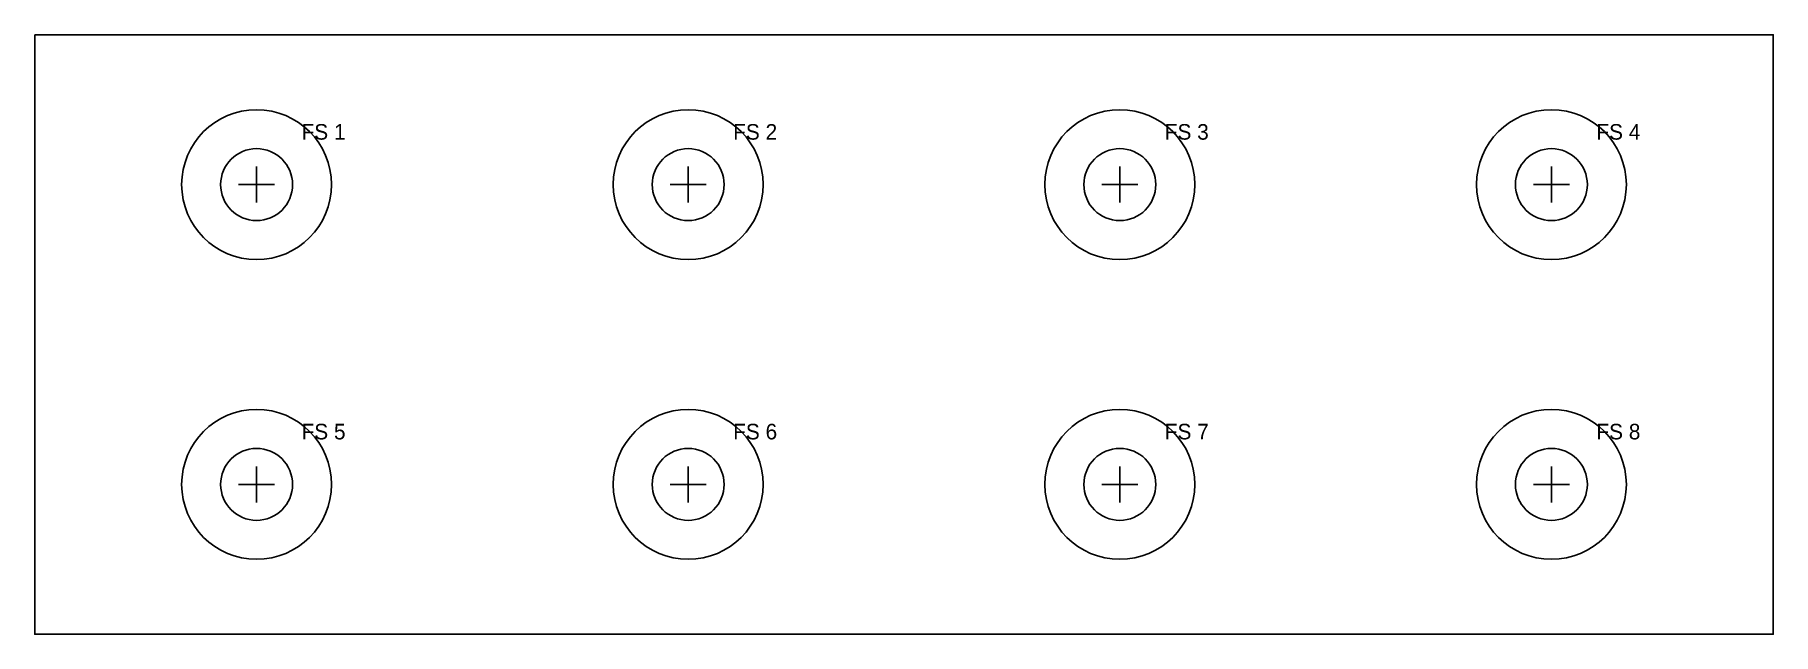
# Model space of a CAD drawing. Header units: millimetres. Extents: x 0 to 290, y 0 to 100.
import ezdxf

# ---------------------------------------------------------------- set-up
doc = ezdxf.new("R2010")
doc.units = ezdxf.units.MM

msp = doc.modelspace()

# ---------------------------------------------------------------- linework, layer by layer
at = {"layer": 'BOHRUNG'}
for p, q in [((37, 78), (37, 72)), ((109, 78), (109, 72)), ((181, 78), (181, 72)), ((253, 78), (253, 72)), ((34, 75), (40, 75)), ((106, 75), (112, 75)), ((178, 75), (184, 75)), ((250, 75), (256, 75)), ((37, 28), (37, 22)), ((109, 28), (109, 22)), ((181, 28), (181, 22)), ((253, 28), (253, 22)), ((34, 25), (40, 25)), ((106, 25), (112, 25)), ((178, 25), (184, 25)), ((250, 25), (256, 25))]:
    msp.add_line(p, q, dxfattribs=at)
for centre in [(37, 75), (109, 75), (181, 75), (253, 75), (37, 25), (109, 25), (181, 25), (253, 25)]:
    msp.add_circle(centre, 6, dxfattribs=at)
at = {"layer": 'INFO'}
for centre in [(37, 75), (109, 75), (181, 75), (253, 75), (37, 25), (109, 25), (181, 25), (253, 25)]:
    msp.add_circle(centre, 12.5, dxfattribs=at)
at = {"layer": 'KONTUR'}
msp.add_lwpolyline([(0, 100), (290, 100), (290, 0), (0, 0)], close=True, dxfattribs=at)

# ---------------------------------------------------------------- texts
at = {"layer": 'BOHRUNG'}
for s, p in [('FS 1', (44.5, 82.5)), ('FS 2', (116.5, 82.5)), ('FS 3', (188.5, 82.5)), ('FS 4', (260.5, 82.5)), ('FS 5', (44.5, 32.5)), ('FS 6', (116.5, 32.5)), ('FS 7', (188.5, 32.5)), ('FS 8', (260.5, 32.5))]:
    msp.add_text(s, height=2.6, dxfattribs=at).set_placement(p)

doc.saveas('drawing.dxf')
